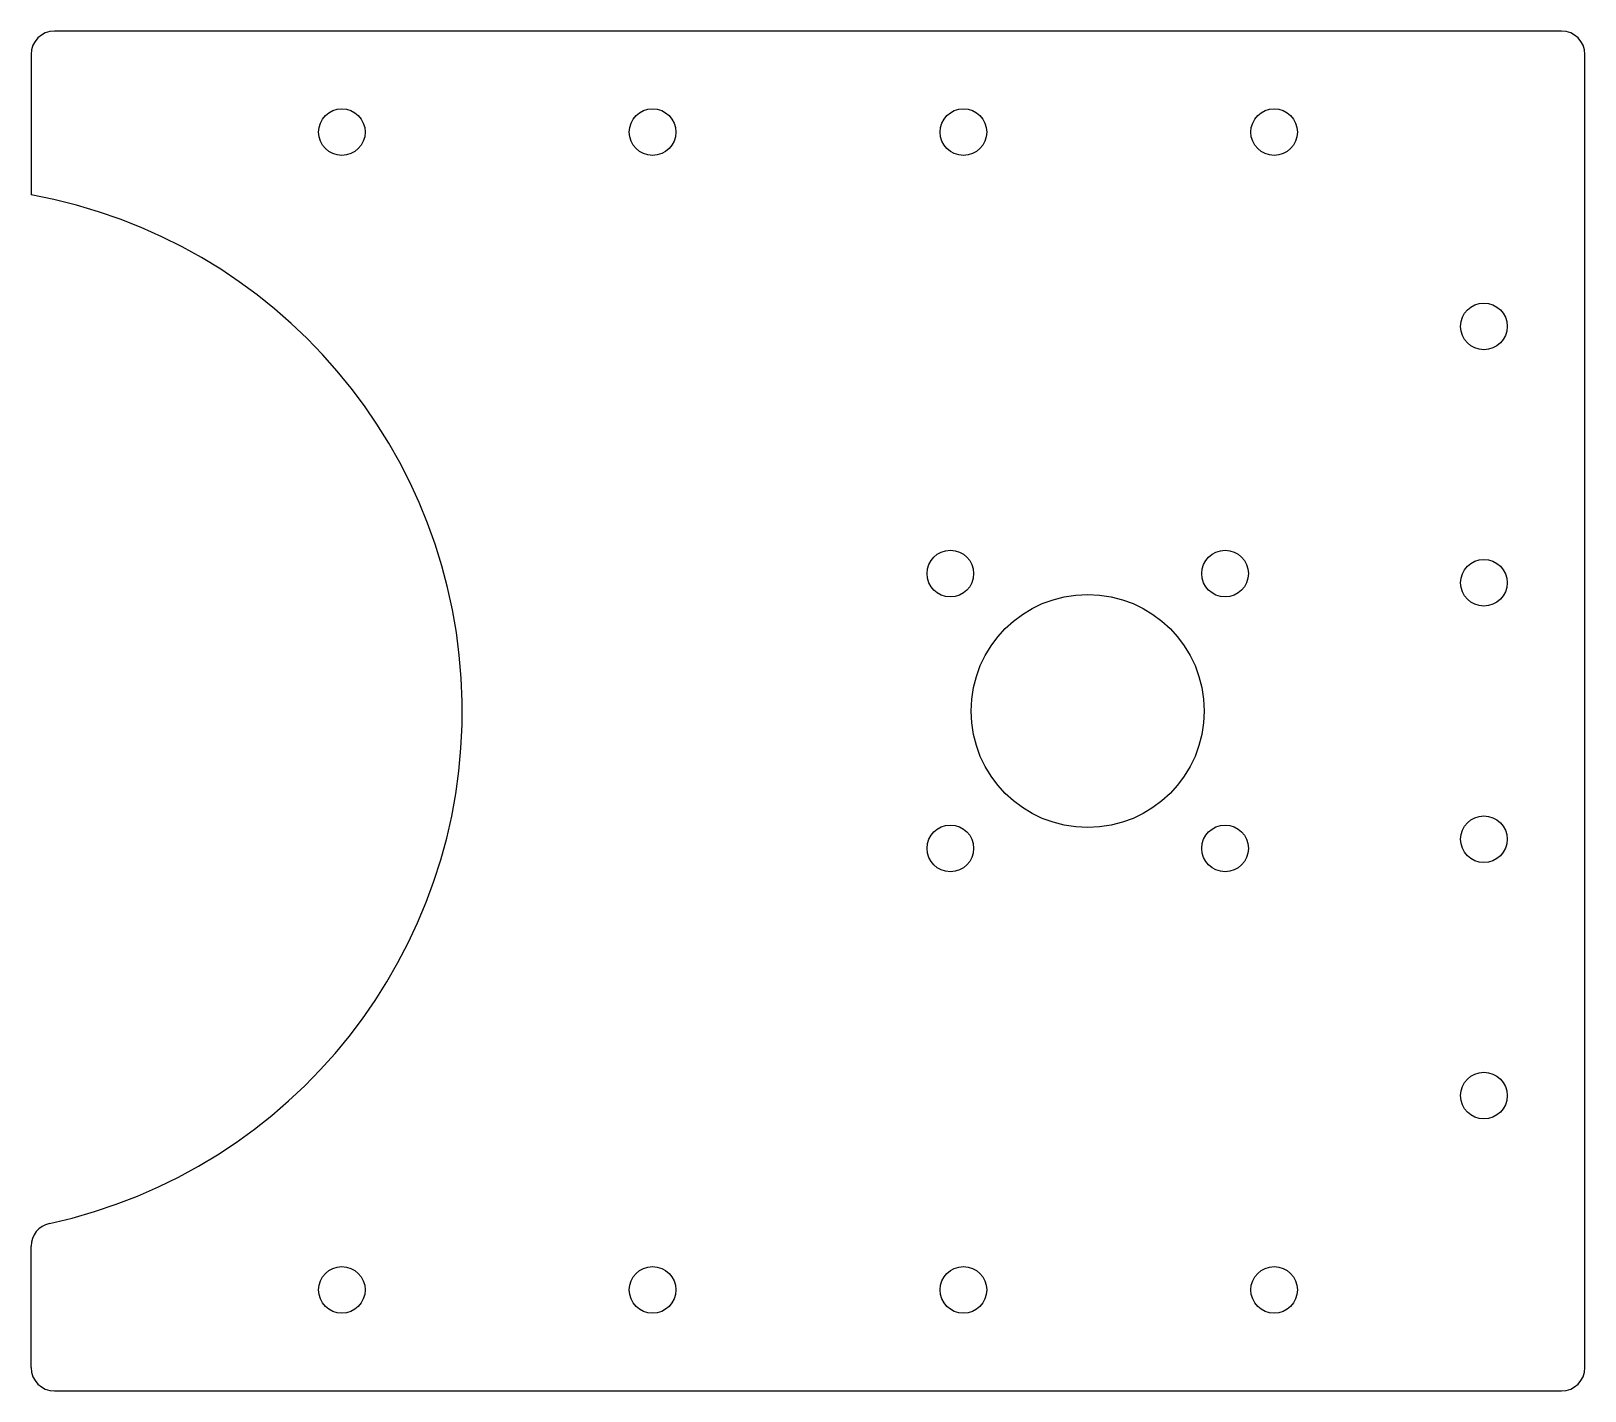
# Model space of a CAD drawing. Extents: x 0 to 200, y 12 to 188.
import ezdxf

# ---------------------------------------------------------------- set-up
doc = ezdxf.new("R2010")
doc.units = 0
doc.layers.add('b_bldc_holder_p3_175x200x10_otv_d30_d6_hole_for_bldc_001_', color=7, linetype='CONTINUOUS')

msp = doc.modelspace()

# ---------------------------------------------------------------- linework, layer by layer
at = {"layer": 'b_bldc_holder_p3_175x200x10_otv_d30_d6_hole_for_bldc_001_'}
for p, q in [((197, 187.5), (3, 187.5)), ((3, 187.5), (3, 187.5, 10)), ((197, 187.5), (3, 187.5)), ((3, 187.5), (3, 187.5, 10)), ((197, 187.5, 10), (3, 187.5, 10)), ((197, 187.5, 10), (3, 187.5, 10)), ((197, 187.5), (197, 187.5, 10)), ((197, 187.5), (197, 187.5, 10)), ((0, 184.5), (0, 166.425)), ((0, 184.5), (0, 166.425)), ((0, 184.5), (0, 184.5, 10)), ((0, 184.5, 10), (0, 166.425, 10)), ((0, 184.5), (0, 184.5, 10)), ((0, 184.5, 10), (0, 166.425, 10)), ((200, 15.5), (200, 184.5)), ((200, 184.5), (200, 184.5, 10)), ((200, 15.5), (200, 184.5)), ((200, 184.5), (200, 184.5, 10)), ((200, 15.5, 10), (200, 184.5, 10)), ((200, 15.5, 10), (200, 184.5, 10)), ((43, 174.5), (43, 174.5, 10)), ((43, 174.5), (43, 174.5, 10)), ((83, 174.5), (83, 174.5, 10)), ((83, 174.5), (83, 174.5, 10)), ((123, 174.5), (123, 174.5, 10)), ((123, 174.5), (123, 174.5, 10)), ((163, 174.5), (163, 174.5, 10)), ((163, 174.5), (163, 174.5, 10)), ((0, 166.425), (0, 166.425, 10)), ((0, 166.425), (0, 166.425, 10)), ((190, 149.5), (190, 149.5, 10)), ((190, 149.5), (190, 149.5, 10)), ((121.322, 117.678), (121.322, 117.678, 10)), ((121.322, 117.678), (121.322, 117.678, 10)), ((156.678, 117.678), (156.678, 117.678, 10)), ((156.678, 117.678), (156.678, 117.678, 10)), ((190, 116.5), (190, 116.5, 10)), ((190, 116.5), (190, 116.5, 10)), ((151, 100), (151, 100, 10)), ((151, 100), (151, 100, 10)), ((121.322, 82.3223), (121.322, 82.3223, 10)), ((121.322, 82.3223), (121.322, 82.3223, 10)), ((156.678, 82.3223), (156.678, 82.3223, 10)), ((156.678, 82.3223), (156.678, 82.3223, 10)), ((190, 83.5), (190, 83.5, 10)), ((190, 83.5), (190, 83.5, 10)), ((190, 50.5), (190, 50.5, 10)), ((190, 50.5), (190, 50.5, 10)), ((2.3617, 34.0455), (2.3617, 34.0455, 10)), ((2.3617, 34.0455), (2.3617, 34.0455, 10)), ((0, 15.5), (0, 31.1142)), ((0, 31.1142), (0, 31.1142, 10)), ((0, 15.5), (0, 31.1142)), ((0, 31.1142), (0, 31.1142, 10)), ((0, 15.5, 10), (0, 31.1142, 10)), ((0, 15.5, 10), (0, 31.1142, 10)), ((43, 25.5), (43, 25.5, 10)), ((43, 25.5), (43, 25.5, 10)), ((83, 25.5), (83, 25.5, 10)), ((83, 25.5), (83, 25.5, 10)), ((123, 25.5), (123, 25.5, 10)), ((123, 25.5), (123, 25.5, 10)), ((163, 25.5), (163, 25.5, 10)), ((163, 25.5), (163, 25.5, 10)), ((0, 15.5), (0, 15.5, 10)), ((0, 15.5), (0, 15.5, 10)), ((200, 15.5), (200, 15.5, 10)), ((200, 15.5), (200, 15.5, 10)), ((3, 12.5), (197, 12.5)), ((3, 12.5), (3, 12.5, 10)), ((3, 12.5), (197, 12.5)), ((3, 12.5), (3, 12.5, 10)), ((3, 12.5, 10), (197, 12.5, 10)), ((3, 12.5, 10), (197, 12.5, 10)), ((197, 12.5), (197, 12.5, 10)), ((197, 12.5), (197, 12.5, 10))]:
    msp.add_line(p, q, dxfattribs=at)
for centre, radius in [((40, 174.5), 3), ((40, 174.5), 3), ((40, 174.5), 3), ((40, 174.5), 3), ((80, 174.5), 3), ((80, 174.5), 3), ((80, 174.5), 3), ((80, 174.5), 3), ((120, 174.5), 3), ((120, 174.5), 3), ((120, 174.5), 3), ((120, 174.5), 3), ((160, 174.5), 3), ((160, 174.5), 3), ((160, 174.5), 3), ((160, 174.5), 3), ((187, 149.5), 3), ((187, 149.5), 3), ((187, 149.5), 3), ((187, 149.5), 3), ((118.322, 117.678), 3), ((118.322, 117.678), 3), ((118.322, 117.678), 3), ((118.322, 117.678), 3), ((153.678, 117.678), 3), ((153.678, 117.678), 3), ((153.678, 117.678), 3), ((153.678, 117.678), 3), ((187, 116.5), 3), ((187, 116.5), 3), ((187, 116.5), 3), ((187, 116.5), 3), ((136, 100), 15), ((136, 100), 15), ((136, 100), 15), ((136, 100), 15), ((187, 83.5), 3), ((187, 83.5), 3), ((187, 83.5), 3), ((187, 83.5), 3), ((118.322, 82.3223), 3), ((118.322, 82.3223), 3), ((118.322, 82.3223), 3), ((118.322, 82.3223), 3), ((153.678, 82.3223), 3), ((153.678, 82.3223), 3), ((153.678, 82.3223), 3), ((153.678, 82.3223), 3), ((187, 50.5), 3), ((187, 50.5), 3), ((187, 50.5), 3), ((187, 50.5), 3), ((40, 25.5), 3), ((40, 25.5), 3), ((40, 25.5), 3), ((40, 25.5), 3), ((80, 25.5), 3), ((80, 25.5), 3), ((80, 25.5), 3), ((80, 25.5), 3), ((120, 25.5), 3), ((120, 25.5), 3), ((120, 25.5), 3), ((120, 25.5), 3), ((160, 25.5), 3), ((160, 25.5), 3), ((160, 25.5), 3), ((160, 25.5), 3)]:
    msp.add_circle(centre, radius, dxfattribs=at)
for centre, radius, start, end in [((3, 184.5), 3, 90, 180), ((3, 184.5), 3, 90, 180), ((3, 184.5, 10), 3, 90, 180), ((3, 184.5, 10), 3, 90, 180), ((197, 184.5), 3, 0, 90), ((197, 184.5), 3, 0, 90), ((197, 184.5, 10), 3, 0, 90), ((197, 184.5, 10), 3, 0, 90), ((-12, 100), 67.5, -77.7155, 79.7597), ((-12, 100), 67.5, -77.7155, 79.7597), ((-12, 100, 10), 67.5, -77.7155, 79.7597), ((-12, 100, 10), 67.5, -77.7155, 79.7597), ((3, 31.1142), 3, 102.284, 180), ((3, 31.1142), 3, 102.284, 180), ((3, 31.1142, 10), 3, 102.284, 180), ((3, 31.1142, 10), 3, 102.284, 180), ((3, 15.5), 3, 180, -90), ((3, 15.5), 3, 180, -90), ((3, 15.5, 10), 3, 180, -90), ((3, 15.5, 10), 3, 180, -90), ((197, 15.5), 3, -90, 0), ((197, 15.5), 3, -90, 0), ((197, 15.5, 10), 3, -90, 0), ((197, 15.5, 10), 3, -90, 0)]:
    msp.add_arc(centre, radius, start, end, dxfattribs=at)

doc.saveas('drawing.dxf')
